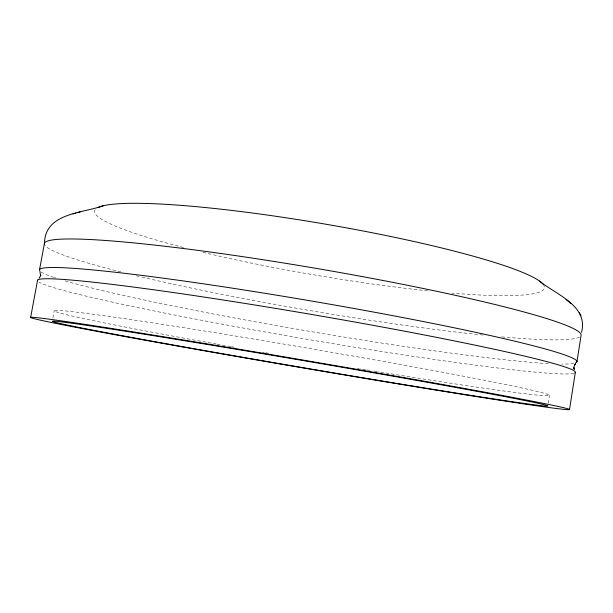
<?xml version="1.0" encoding="UTF-8"?>
<svg xmlns="http://www.w3.org/2000/svg" width="613" height="613" viewBox="0 0 613 613"><rect width="100%" height="100%" fill="white"/><g stroke="black" fill="none" stroke-linecap="round" stroke-linejoin="round"><path stroke-width="0.46" stroke-dasharray="3.06 2.3" d="M548.214 403.262L549.455 395.316M52.902 317.787L54.197 310.799M579.469 337.104A272.256 21.309 9.7 0 1 501.595 336.851M482.929 335.035A272.256 21.309 9.7 0 1 139.94 276.609M139.044 276.394A272.256 21.309 9.7 0 1 136.377 275.758M120.899 271.95A272.256 21.309 9.7 0 1 44.795 245.185M573.822 363.394A272.662 15.11 9.7 0 1 562.083 364.084M548.397 363.593A272.662 15.11 9.7 0 1 302.63 330.162A272.662 15.11 9.7 0 1 63.216 280.348M56.12 278.149A272.662 15.11 9.7 0 1 54.519 277.628M53.745 277.367A272.662 15.11 9.7 0 1 41.063 271.957M543.064 284.225A228.159 25.961 9.7 0 1 451.988 293.098M427.713 290.807A228.159 25.961 9.7 0 1 202.336 252.188M183.509 247.506A228.159 25.961 9.7 0 1 95.322 209.562M216.404 344.039A251.23 5.831 9.7 0 1 105.306 315.91A251.23 5.831 9.7 0 1 504.116 384.228A251.23 5.831 9.7 0 1 378.083 371.731M377.187 371.585A251.23 5.831 9.7 0 1 373.608 371.003M370.014 370.413A251.23 5.831 9.7 0 1 366.405 369.823M365.509 369.677A251.23 5.831 9.7 0 1 360.076 368.781M359.164 368.628A251.23 5.831 9.7 0 1 357.348 368.329M268.862 353.31A251.23 5.831 9.7 0 1 265.184 352.667M264.272 352.506A251.23 5.831 9.7 0 1 262.433 352.191M234.243 347.226A251.23 5.831 9.7 0 1 231.545 346.743M230.649 346.583A251.23 5.831 9.7 0 1 227.071 345.947M225.278 345.625A251.23 5.831 9.7 0 1 217.286 344.2M573.837 373.325A272.823 12.62 9.7 0 1 307.259 339.311A272.823 12.62 9.7 0 1 39.155 282.21"/><path stroke-width="0.92" d="M581.538 332.323C588.656 305.581 555.57 294.432 539.517 281.076M569.538 409.553A273.39 3.854 9.7 0 0 166.705 337.288A273.39 3.854 9.7 0 0 163.924 343.587A273.39 3.854 9.7 0 0 569.538 409.553L575.316 372.367M576.963 361.77L581.07 335.342A272.256 21.309 9.7 0 0 313.266 267.889A272.256 21.309 9.7 0 0 44.351 244.081M30.65 317.342L37.592 280.133M39.569 269.528L44.504 243.077C45.124 212.979 82.357 213.339 103.091 205.807M575.147 364.176L573.944 366.72L574.159 368.957M574.825 364.658L574.389 365.271L575.5 363.724M39.102 278.271L40.78 275.237L40.665 275.881L39.983 271.812M77.322 212.703L80.127 211.883M73.008 213.968L75.82 213.155M566.006 299.489L568.052 301.136M568.757 301.719L570.795 303.358M579.293 312.607L580.021 313.986M580.235 314.423L580.963 315.787M574.335 369.463L573.852 367.769L574.036 368.451M39.975 271.053A272.662 15.11 9.7 0 1 314.063 301.466A272.662 15.11 9.7 0 1 575.446 362.965M37.516 280.731A272.823 12.62 9.7 0 1 311.871 314.5A272.823 12.62 9.7 0 1 574.871 372.903M98.111 207.501A228.159 25.961 9.7 0 1 326.798 224.381A228.159 25.961 9.7 0 1 543.064 284.225M168.774 344.215A251.376 3.532 9.7 0 0 547.67 406.059A251.376 3.532 9.7 0 0 183.662 340.56A251.376 3.532 9.7 0 0 168.774 344.215"/></g></svg>
